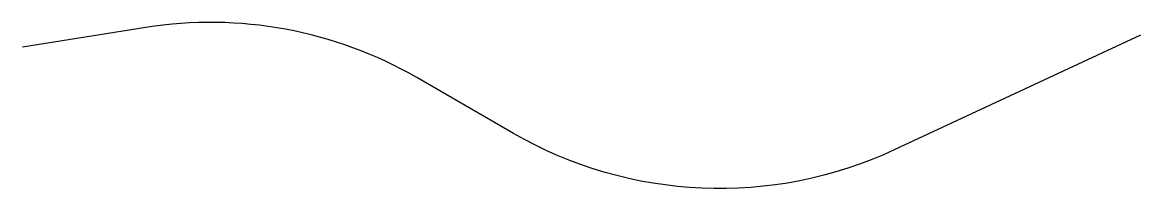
# Model space of a CAD drawing. Header units: metres. Extents: x 1075229 to 1080096, y 1572671 to 1573394.
import ezdxf

# ---------------------------------------------------------------- set-up
doc = ezdxf.new("R2010")
doc.units = ezdxf.units.M

msp = doc.modelspace()

# ---------------------------------------------------------------- linework, layer by layer
at = {"flags": 128}
msp.add_lwpolyline([(1080096, 1573338.1), (1079024.1, 1572839.2, -0.244193), (1077366.4, 1572911.3), (1076945.8, 1573153.5, 0.171517), (1075766.2, 1573371.5), (1075229.4, 1573286.5)], format="xyb", dxfattribs=at)

doc.saveas('drawing.dxf')
